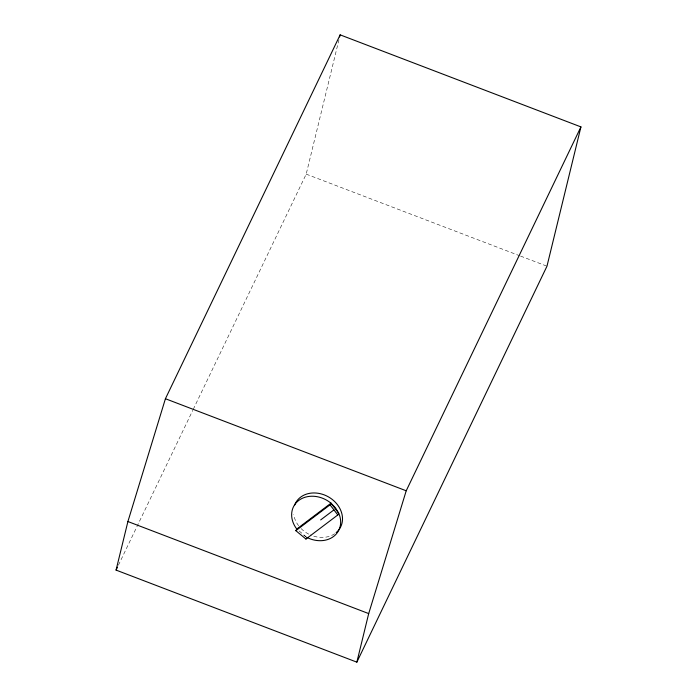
<?xml version="1.0" encoding="UTF-8"?>
<svg xmlns="http://www.w3.org/2000/svg" width="697" height="697" viewBox="0 0 697 697"><rect width="100%" height="100%" fill="white"/><g stroke="black" fill="none" stroke-linecap="round" stroke-linejoin="round"><path stroke-width="0.52" stroke-dasharray="3.48 2.61" d="M193.243 409.357L306.192 174.137L339.117 39.067M118.42 565.197L192.773 410.341M306.192 174.137L519.553 255.703M520.563 256.087L546.979 266.193M303.7 535.313L306.088 536.882M299.109 530.975L306.105 536.76M334.656 533.771A25.519 21.076 29.6 0 1 310.453 534.947M308.736 534.137A25.519 21.076 29.6 0 1 301.087 528.57M298.63 525.765A25.519 21.076 29.6 0 1 293.725 514.569"/><path stroke-width="1.05" d="M116.068 570.094L127.908 521.53L165.424 398.728L340.145 34.85L580.932 126.906L546.979 266.193L356.855 662.15L116.068 570.094L117.479 567.158M339.631 36.958L340.145 34.85M356.855 662.15L368.696 613.587L406.212 490.784L580.932 126.906M295.842 530.678L296.774 529.04L330.979 503.19L335.527 507.895L338.751 513.314A25.519 21.076 29.6 0 1 333.567 536.49A25.519 21.076 29.6 0 1 306.88 537.404L305.948 539.042L295.842 530.678L330.047 504.828L330.979 503.19L338.751 513.314L337.818 514.952L305.948 539.042M320.664 519.918L333.933 509.89M165.424 398.728L406.212 490.784M127.908 521.53L368.696 613.587M330.047 504.828L337.818 514.952M296.774 529.04A25.519 21.076 29.6 0 1 298.734 500.446A25.519 21.076 29.6 0 1 330.979 503.19M294.596 505.22A25.519 21.076 29.6 0 1 330.16 497.937A25.519 21.076 29.6 0 1 336.163 532.621"/></g></svg>
